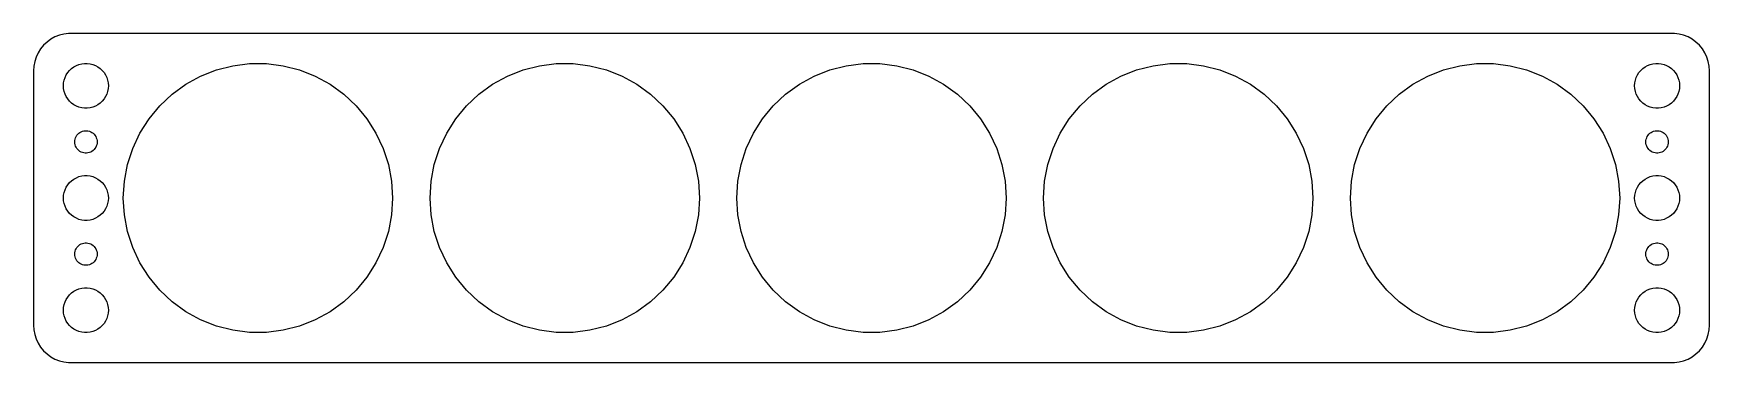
# Model space of a CAD drawing. Header units: metres. Extents: x -112 to 112, y -22 to 22.
import ezdxf

# ---------------------------------------------------------------- set-up
doc = ezdxf.new("R2010")
doc.units = ezdxf.units.M

msp = doc.modelspace()

# ---------------------------------------------------------------- linework, layer by layer
for p, q in [((-110.645, 20.4227), (-111.045, 19.9389)), ((-110.187, 20.8526), (-110.645, 20.4227)), ((-109.679, 21.2216), (-110.187, 20.8526)), ((-109.129, 21.5241), (-109.679, 21.2216)), ((-108.545, 21.7553), (-109.129, 21.5241)), ((-107.937, 21.9114), (-108.545, 21.7553)), ((-107.314, 21.9901), (-107.937, 21.9114)), ((107.314, 21.9901), (-107.314, 21.9901)), ((107.937, 21.9114), (107.314, 21.9901)), ((108.545, 21.7553), (107.937, 21.9114)), ((109.129, 21.5241), (108.545, 21.7553)), ((109.679, 21.2216), (109.129, 21.5241)), ((110.187, 20.8526), (109.679, 21.2216)), ((110.645, 20.4227), (110.187, 20.8526)), ((111.045, 19.9389), (110.645, 20.4227)), ((-111.843, 18.2434), (-111.961, 17.6267)), ((-111.649, 18.8406), (-111.843, 18.2434)), ((-111.382, 19.4088), (-111.649, 18.8406)), ((-111.045, 19.9389), (-111.382, 19.4088)), ((-105.927, 17.8532), (-105.562, 17.9469)), ((-105.562, 17.9469), (-105.188, 17.9941)), ((-105.188, 17.9941), (-104.812, 17.9941)), ((-104.812, 17.9941), (-104.438, 17.9469)), ((-104.438, 17.9469), (-104.073, 17.8532)), ((-85.3729, 17.6812), (-83.1302, 17.9645)), ((-83.1302, 17.9645), (-80.8698, 17.9645)), ((-80.8698, 17.9645), (-78.6271, 17.6812)), ((-44.3729, 17.6812), (-42.1302, 17.9645)), ((-42.1302, 17.9645), (-39.8698, 17.9645)), ((-39.8698, 17.9645), (-37.6271, 17.6812)), ((-3.37285, 17.6812), (-1.13022, 17.9645)), ((-1.13022, 17.9645), (1.13022, 17.9645)), ((1.13022, 17.9645), (3.37285, 17.6812)), ((37.6271, 17.6812), (39.8698, 17.9645)), ((39.8698, 17.9645), (42.1302, 17.9645)), ((42.1302, 17.9645), (44.3729, 17.6812)), ((78.6271, 17.6812), (80.8698, 17.9645)), ((80.8698, 17.9645), (83.1302, 17.9645)), ((83.1302, 17.9645), (85.3729, 17.6812)), ((104.073, 17.8532), (104.438, 17.9469)), ((104.438, 17.9469), (104.812, 17.9941)), ((104.812, 17.9941), (105.188, 17.9941)), ((105.188, 17.9941), (105.562, 17.9469)), ((105.562, 17.9469), (105.927, 17.8532)), ((111.382, 19.4088), (111.045, 19.9389)), ((111.649, 18.8406), (111.382, 19.4088)), ((111.843, 18.2434), (111.649, 18.8406)), ((111.961, 17.6267), (111.843, 18.2434)), ((-111.961, 17.6267), (-112, 17)), ((-112, 17), (-112, -17)), ((-107.976, 15.376), (-107.906, 15.7461)), ((-107.906, 15.7461), (-107.789, 16.1044)), ((-107.789, 16.1044), (-107.629, 16.4453)), ((-107.629, 16.4453), (-107.427, 16.7634)), ((-107.427, 16.7634), (-107.187, 17.0536)), ((-107.187, 17.0536), (-106.912, 17.3115)), ((-106.912, 17.3115), (-106.607, 17.533)), ((-106.607, 17.533), (-106.277, 17.7145)), ((-106.277, 17.7145), (-105.927, 17.8532)), ((-104.073, 17.8532), (-103.723, 17.7145)), ((-103.723, 17.7145), (-103.393, 17.533)), ((-103.393, 17.533), (-103.088, 17.3115)), ((-103.088, 17.3115), (-102.813, 17.0536)), ((-102.813, 17.0536), (-102.573, 16.7634)), ((-102.573, 16.7634), (-102.371, 16.4453)), ((-102.371, 16.4453), (-102.211, 16.1044)), ((-102.211, 16.1044), (-102.094, 15.7461)), ((-102.094, 15.7461), (-102.024, 15.376)), ((-91.6449, 15.1979), (-89.664, 16.2869)), ((-89.664, 16.2869), (-87.5623, 17.119)), ((-87.5623, 17.119), (-85.3729, 17.6812)), ((-78.6271, 17.6812), (-76.4377, 17.119)), ((-76.4377, 17.119), (-74.336, 16.2869)), ((-74.336, 16.2869), (-72.3551, 15.1979)), ((-50.6449, 15.1979), (-48.664, 16.2869)), ((-48.664, 16.2869), (-46.5623, 17.119)), ((-46.5623, 17.119), (-44.3729, 17.6812)), ((-37.6271, 17.6812), (-35.4377, 17.119)), ((-35.4377, 17.119), (-33.336, 16.2869)), ((-33.336, 16.2869), (-31.3551, 15.1979)), ((-9.64488, 15.1979), (-7.66402, 16.2869)), ((-7.66402, 16.2869), (-5.5623, 17.119)), ((-5.5623, 17.119), (-3.37285, 17.6812)), ((3.37285, 17.6812), (5.5623, 17.119)), ((5.5623, 17.119), (7.66402, 16.2869)), ((7.66402, 16.2869), (9.64488, 15.1979)), ((31.3551, 15.1979), (33.336, 16.2869)), ((33.336, 16.2869), (35.4377, 17.119)), ((35.4377, 17.119), (37.6271, 17.6812)), ((44.3729, 17.6812), (46.5623, 17.119)), ((46.5623, 17.119), (48.664, 16.2869)), ((48.664, 16.2869), (50.6449, 15.1979)), ((72.3551, 15.1979), (74.336, 16.2869)), ((74.336, 16.2869), (76.4377, 17.119)), ((76.4377, 17.119), (78.6271, 17.6812)), ((85.3729, 17.6812), (87.5623, 17.119)), ((87.5623, 17.119), (89.664, 16.2869)), ((89.664, 16.2869), (91.6449, 15.1979)), ((102.024, 15.376), (102.094, 15.7461)), ((102.094, 15.7461), (102.211, 16.1044)), ((102.211, 16.1044), (102.371, 16.4453)), ((102.371, 16.4453), (102.573, 16.7634)), ((102.573, 16.7634), (102.813, 17.0536)), ((102.813, 17.0536), (103.088, 17.3115)), ((103.088, 17.3115), (103.393, 17.533)), ((103.393, 17.533), (103.723, 17.7145)), ((103.723, 17.7145), (104.073, 17.8532)), ((105.927, 17.8532), (106.277, 17.7145)), ((106.277, 17.7145), (106.607, 17.533)), ((106.607, 17.533), (106.912, 17.3115)), ((106.912, 17.3115), (107.187, 17.0536)), ((107.187, 17.0536), (107.427, 16.7634)), ((107.427, 16.7634), (107.629, 16.4453)), ((107.629, 16.4453), (107.789, 16.1044)), ((107.789, 16.1044), (107.906, 15.7461)), ((107.906, 15.7461), (107.976, 15.376)), ((112, 17), (111.961, 17.6267)), ((112, -17), (112, 17)), ((-108, 15), (-107.976, 15.376)), ((-107.976, 14.624), (-108, 15)), ((-107.906, 14.2539), (-107.976, 14.624)), ((-107.789, 13.8956), (-107.906, 14.2539)), ((-107.629, 13.5547), (-107.789, 13.8956)), ((-107.427, 13.2366), (-107.629, 13.5547)), ((-102.371, 13.5547), (-102.573, 13.2366)), ((-102.211, 13.8956), (-102.371, 13.5547)), ((-102.094, 14.2539), (-102.211, 13.8956)), ((-102.024, 14.624), (-102.094, 14.2539)), ((-102.024, 15.376), (-102, 15)), ((-102, 15), (-102.024, 14.624)), ((-95.1214, 12.3218), (-93.4736, 13.8692)), ((-93.4736, 13.8692), (-91.6449, 15.1979)), ((-72.3551, 15.1979), (-70.5264, 13.8692)), ((-70.5264, 13.8692), (-68.8786, 12.3218)), ((-54.1214, 12.3218), (-52.4736, 13.8692)), ((-52.4736, 13.8692), (-50.6449, 15.1979)), ((-31.3551, 15.1979), (-29.5264, 13.8692)), ((-29.5264, 13.8692), (-27.8786, 12.3218)), ((-13.1214, 12.3218), (-11.4736, 13.8692)), ((-11.4736, 13.8692), (-9.64488, 15.1979)), ((9.64488, 15.1979), (11.4736, 13.8692)), ((11.4736, 13.8692), (13.1214, 12.3218)), ((27.8786, 12.3218), (29.5264, 13.8692)), ((29.5264, 13.8692), (31.3551, 15.1979)), ((50.6449, 15.1979), (52.4736, 13.8692)), ((52.4736, 13.8692), (54.1214, 12.3218)), ((68.8786, 12.3218), (70.5264, 13.8692)), ((70.5264, 13.8692), (72.3551, 15.1979)), ((91.6449, 15.1979), (93.4736, 13.8692)), ((93.4736, 13.8692), (95.1214, 12.3218)), ((102, 15), (102.024, 15.376)), ((102.024, 14.624), (102, 15)), ((102.094, 14.2539), (102.024, 14.624)), ((102.211, 13.8956), (102.094, 14.2539)), ((102.371, 13.5547), (102.211, 13.8956)), ((102.573, 13.2366), (102.371, 13.5547)), ((107.629, 13.5547), (107.427, 13.2366)), ((107.789, 13.8956), (107.629, 13.5547)), ((107.906, 14.2539), (107.789, 13.8956)), ((107.976, 14.624), (107.906, 14.2539)), ((107.976, 15.376), (108, 15)), ((108, 15), (107.976, 14.624)), ((-107.187, 12.9464), (-107.427, 13.2366)), ((-106.912, 12.6884), (-107.187, 12.9464)), ((-106.607, 12.467), (-106.912, 12.6884)), ((-106.277, 12.2855), (-106.607, 12.467)), ((-105.927, 12.1468), (-106.277, 12.2855)), ((-105.562, 12.0531), (-105.927, 12.1468)), ((-105.188, 12.0059), (-105.562, 12.0531)), ((-104.812, 12.0059), (-105.188, 12.0059)), ((-104.438, 12.0531), (-104.812, 12.0059)), ((-104.073, 12.1468), (-104.438, 12.0531)), ((-103.723, 12.2855), (-104.073, 12.1468)), ((-103.393, 12.467), (-103.723, 12.2855)), ((-103.088, 12.6884), (-103.393, 12.467)), ((-102.813, 12.9464), (-103.088, 12.6884)), ((-102.573, 13.2366), (-102.813, 12.9464)), ((-96.5623, 10.5801), (-95.1214, 12.3218)), ((-68.8786, 12.3218), (-67.4377, 10.5801)), ((-55.5623, 10.5801), (-54.1214, 12.3218)), ((-27.8786, 12.3218), (-26.4377, 10.5801)), ((-14.5623, 10.5801), (-13.1214, 12.3218)), ((13.1214, 12.3218), (14.5623, 10.5801)), ((26.4377, 10.5801), (27.8786, 12.3218)), ((54.1214, 12.3218), (55.5623, 10.5801)), ((67.4377, 10.5801), (68.8786, 12.3218)), ((95.1214, 12.3218), (96.5623, 10.5801)), ((102.813, 12.9464), (102.573, 13.2366)), ((103.088, 12.6884), (102.813, 12.9464)), ((103.393, 12.467), (103.088, 12.6884)), ((103.723, 12.2855), (103.393, 12.467)), ((104.073, 12.1468), (103.723, 12.2855)), ((104.438, 12.0531), (104.073, 12.1468)), ((104.812, 12.0059), (104.438, 12.0531)), ((105.188, 12.0059), (104.812, 12.0059)), ((105.562, 12.0531), (105.188, 12.0059)), ((105.927, 12.1468), (105.562, 12.0531)), ((106.277, 12.2855), (105.927, 12.1468)), ((106.607, 12.467), (106.277, 12.2855)), ((106.912, 12.6884), (106.607, 12.467)), ((107.187, 12.9464), (106.912, 12.6884)), ((107.427, 13.2366), (107.187, 12.9464)), ((-105.464, 8.92657), (-105.281, 8.97342)), ((-105.281, 8.97342), (-105.094, 8.99704)), ((-105.094, 8.99704), (-104.906, 8.99704)), ((-104.906, 8.99704), (-104.719, 8.97342)), ((-104.719, 8.97342), (-104.536, 8.92657)), ((-97.7735, 8.67155), (-96.5623, 10.5801)), ((-67.4377, 10.5801), (-66.2265, 8.67155)), ((-56.7735, 8.67155), (-55.5623, 10.5801)), ((-26.4377, 10.5801), (-25.2265, 8.67155)), ((-15.7735, 8.67155), (-14.5623, 10.5801)), ((14.5623, 10.5801), (15.7735, 8.67155)), ((25.2265, 8.67155), (26.4377, 10.5801)), ((55.5623, 10.5801), (56.7735, 8.67155)), ((66.2265, 8.67155), (67.4377, 10.5801)), ((96.5623, 10.5801), (97.7735, 8.67155)), ((104.536, 8.92657), (104.719, 8.97342)), ((104.719, 8.97342), (104.906, 8.99704)), ((104.906, 8.99704), (105.094, 8.99704)), ((105.094, 8.99704), (105.281, 8.97342)), ((105.281, 8.97342), (105.464, 8.92657)), ((-106.5, 7.5), (-106.488, 7.68799)), ((-106.488, 7.312), (-106.5, 7.5)), ((-106.488, 7.68799), (-106.453, 7.87303)), ((-106.453, 7.12695), (-106.488, 7.312)), ((-106.453, 7.87303), (-106.395, 8.05219)), ((-106.395, 6.9478), (-106.453, 7.12695)), ((-106.395, 8.05219), (-106.314, 8.22263)), ((-106.314, 6.77736), (-106.395, 6.9478)), ((-106.314, 8.22263), (-106.214, 8.38167)), ((-106.214, 6.61832), (-106.314, 6.77736)), ((-106.214, 8.38167), (-106.093, 8.52681)), ((-106.093, 8.52681), (-105.956, 8.65576)), ((-105.956, 8.65576), (-105.804, 8.76648)), ((-105.804, 8.76648), (-105.639, 8.85724)), ((-105.639, 8.85724), (-105.464, 8.92657)), ((-104.536, 8.92657), (-104.361, 8.85724)), ((-104.361, 8.85724), (-104.196, 8.76648)), ((-104.196, 8.76648), (-104.044, 8.65576)), ((-104.044, 8.65576), (-103.907, 8.52681)), ((-103.907, 8.52681), (-103.786, 8.38167)), ((-103.786, 8.38167), (-103.686, 8.22263)), ((-103.686, 6.77736), (-103.786, 6.61832)), ((-103.686, 8.22263), (-103.605, 8.05219)), ((-103.605, 6.9478), (-103.686, 6.77736)), ((-103.605, 8.05219), (-103.547, 7.87303)), ((-103.547, 7.12695), (-103.605, 6.9478)), ((-103.547, 7.87303), (-103.512, 7.68799)), ((-103.512, 7.312), (-103.547, 7.12695)), ((-103.512, 7.68799), (-103.5, 7.5)), ((-103.5, 7.5), (-103.512, 7.312)), ((-98.736, 6.62624), (-97.7735, 8.67155)), ((-66.2265, 8.67155), (-65.264, 6.62624)), ((-57.736, 6.62624), (-56.7735, 8.67155)), ((-25.2265, 8.67155), (-24.264, 6.62624)), ((-16.736, 6.62624), (-15.7735, 8.67155)), ((15.7735, 8.67155), (16.736, 6.62624)), ((24.264, 6.62624), (25.2265, 8.67155)), ((56.7735, 8.67155), (57.736, 6.62624)), ((65.264, 6.62624), (66.2265, 8.67155)), ((97.7735, 8.67155), (98.736, 6.62624)), ((103.5, 7.5), (103.512, 7.68799)), ((103.512, 7.312), (103.5, 7.5)), ((103.512, 7.68799), (103.547, 7.87303)), ((103.547, 7.12695), (103.512, 7.312)), ((103.547, 7.87303), (103.605, 8.05219)), ((103.605, 6.9478), (103.547, 7.12695)), ((103.605, 8.05219), (103.686, 8.22263)), ((103.686, 6.77736), (103.605, 6.9478)), ((103.686, 8.22263), (103.786, 8.38167)), ((103.786, 6.61832), (103.686, 6.77736)), ((103.786, 8.38167), (103.907, 8.52681)), ((103.907, 8.52681), (104.044, 8.65576)), ((104.044, 8.65576), (104.196, 8.76648)), ((104.196, 8.76648), (104.361, 8.85724)), ((104.361, 8.85724), (104.536, 8.92657)), ((105.464, 8.92657), (105.639, 8.85724)), ((105.639, 8.85724), (105.804, 8.76648)), ((105.804, 8.76648), (105.956, 8.65576)), ((105.956, 8.65576), (106.093, 8.52681)), ((106.093, 8.52681), (106.214, 8.38167)), ((106.214, 8.38167), (106.314, 8.22263)), ((106.314, 6.77736), (106.214, 6.61832)), ((106.314, 8.22263), (106.395, 8.05219)), ((106.395, 6.9478), (106.314, 6.77736)), ((106.395, 8.05219), (106.453, 7.87303)), ((106.453, 7.12695), (106.395, 6.9478)), ((106.453, 7.87303), (106.488, 7.68799)), ((106.488, 7.312), (106.453, 7.12695)), ((106.488, 7.68799), (106.5, 7.5)), ((106.5, 7.5), (106.488, 7.312)), ((-106.093, 6.47318), (-106.214, 6.61832)), ((-105.956, 6.34422), (-106.093, 6.47318)), ((-105.804, 6.23351), (-105.956, 6.34422)), ((-105.639, 6.14275), (-105.804, 6.23351)), ((-105.464, 6.07341), (-105.639, 6.14275)), ((-105.281, 6.02657), (-105.464, 6.07341)), ((-105.094, 6.00294), (-105.281, 6.02657)), ((-104.906, 6.00294), (-105.094, 6.00294)), ((-104.719, 6.02657), (-104.906, 6.00294)), ((-104.536, 6.07341), (-104.719, 6.02657)), ((-104.361, 6.14275), (-104.536, 6.07341)), ((-104.196, 6.23351), (-104.361, 6.14275)), ((-104.044, 6.34422), (-104.196, 6.23351)), ((-103.907, 6.47318), (-104.044, 6.34422)), ((-103.786, 6.61832), (-103.907, 6.47318)), ((-99.4345, 4.47641), (-98.736, 6.62624)), ((-65.264, 6.62624), (-64.5655, 4.47641)), ((-58.4345, 4.47641), (-57.736, 6.62624)), ((-24.264, 6.62624), (-23.5655, 4.47641)), ((-17.4345, 4.47641), (-16.736, 6.62624)), ((16.736, 6.62624), (17.4345, 4.47641)), ((23.5655, 4.47641), (24.264, 6.62624)), ((57.736, 6.62624), (58.4345, 4.47641)), ((64.5655, 4.47641), (65.264, 6.62624)), ((98.736, 6.62624), (99.4345, 4.47641)), ((103.907, 6.47318), (103.786, 6.61832)), ((104.044, 6.34422), (103.907, 6.47318)), ((104.196, 6.23351), (104.044, 6.34422)), ((104.361, 6.14275), (104.196, 6.23351)), ((104.536, 6.07341), (104.361, 6.14275)), ((104.719, 6.02657), (104.536, 6.07341)), ((104.906, 6.00294), (104.719, 6.02657)), ((105.094, 6.00294), (104.906, 6.00294)), ((105.281, 6.02657), (105.094, 6.00294)), ((105.464, 6.07341), (105.281, 6.02657)), ((105.639, 6.14275), (105.464, 6.07341)), ((105.804, 6.23351), (105.639, 6.14275)), ((105.956, 6.34422), (105.804, 6.23351)), ((106.093, 6.47318), (105.956, 6.34422)), ((106.214, 6.61832), (106.093, 6.47318)), ((-107.187, 2.05363), (-106.912, 2.31154)), ((-106.912, 2.31154), (-106.607, 2.53297)), ((-106.607, 2.53297), (-106.277, 2.71448)), ((-106.277, 2.71448), (-105.927, 2.85316)), ((-105.927, 2.85316), (-105.562, 2.94685)), ((-105.562, 2.94685), (-105.188, 2.99408)), ((-105.188, 2.99408), (-104.812, 2.99408)), ((-104.812, 2.99408), (-104.438, 2.94685)), ((-104.438, 2.94685), (-104.073, 2.85316)), ((-104.073, 2.85316), (-103.723, 2.71448)), ((-103.723, 2.71448), (-103.393, 2.53297)), ((-103.393, 2.53297), (-103.088, 2.31154)), ((-103.088, 2.31154), (-102.813, 2.05363)), ((-100, 0), (-99.8581, 2.256)), ((-99.8581, 2.256), (-99.4345, 4.47641)), ((-64.5655, 4.47641), (-64.1419, 2.256)), ((-64.1419, 2.256), (-64, 0)), ((-59, 0), (-58.8581, 2.256)), ((-58.8581, 2.256), (-58.4345, 4.47641)), ((-23.5655, 4.47641), (-23.1419, 2.256)), ((-23.1419, 2.256), (-23, 0)), ((-18, 0), (-17.8581, 2.256)), ((-17.8581, 2.256), (-17.4345, 4.47641)), ((17.4345, 4.47641), (17.8581, 2.256)), ((17.8581, 2.256), (18, 0)), ((23, 0), (23.1419, 2.256)), ((23.1419, 2.256), (23.5655, 4.47641)), ((58.4345, 4.47641), (58.8581, 2.256)), ((58.8581, 2.256), (59, 0)), ((64, 0), (64.1419, 2.256)), ((64.1419, 2.256), (64.5655, 4.47641)), ((99.4345, 4.47641), (99.8581, 2.256)), ((99.8581, 2.256), (100, 0)), ((102.813, 2.05363), (103.088, 2.31154)), ((103.088, 2.31154), (103.393, 2.53297)), ((103.393, 2.53297), (103.723, 2.71448)), ((103.723, 2.71448), (104.073, 2.85316)), ((104.073, 2.85316), (104.438, 2.94685)), ((104.438, 2.94685), (104.812, 2.99408)), ((104.812, 2.99408), (105.188, 2.99408)), ((105.188, 2.99408), (105.562, 2.94685)), ((105.562, 2.94685), (105.927, 2.85316)), ((105.927, 2.85316), (106.277, 2.71448)), ((106.277, 2.71448), (106.607, 2.53297)), ((106.607, 2.53297), (106.912, 2.31154)), ((106.912, 2.31154), (107.187, 2.05363)), ((-108, 0), (-107.976, 0.37599)), ((-107.976, -0.37599), (-108, 0)), ((-107.976, 0.37599), (-107.906, 0.74606)), ((-107.906, 0.74606), (-107.789, 1.10437)), ((-107.789, 1.10437), (-107.629, 1.44525)), ((-107.629, 1.44525), (-107.427, 1.76335)), ((-107.427, 1.76335), (-107.187, 2.05363)), ((-102.813, 2.05363), (-102.573, 1.76335)), ((-102.573, 1.76335), (-102.371, 1.44525)), ((-102.371, 1.44525), (-102.211, 1.10437)), ((-102.211, 1.10437), (-102.094, 0.74606)), ((-102.094, 0.74606), (-102.024, 0.37599)), ((-102.024, 0.37599), (-102, 0)), ((-102, 0), (-102.024, -0.37599)), ((-99.8581, -2.256), (-100, 0)), ((-64, 0), (-64.1419, -2.256)), ((-58.8581, -2.256), (-59, 0)), ((-23, 0), (-23.1419, -2.256)), ((-17.8581, -2.256), (-18, 0)), ((18, 0), (17.8581, -2.256)), ((23.1419, -2.256), (23, 0)), ((59, 0), (58.8581, -2.256)), ((64.1419, -2.256), (64, 0)), ((100, 0), (99.8581, -2.256)), ((102, 0), (102.024, 0.37599)), ((102.024, -0.37599), (102, 0)), ((102.024, 0.37599), (102.094, 0.74606)), ((102.094, 0.74606), (102.211, 1.10437)), ((102.211, 1.10437), (102.371, 1.44525)), ((102.371, 1.44525), (102.573, 1.76335)), ((102.573, 1.76335), (102.813, 2.05363)), ((107.187, 2.05363), (107.427, 1.76335)), ((107.427, 1.76335), (107.629, 1.44525)), ((107.629, 1.44525), (107.789, 1.10437)), ((107.789, 1.10437), (107.906, 0.74606)), ((107.906, 0.74606), (107.976, 0.37599)), ((107.976, 0.37599), (108, 0)), ((108, 0), (107.976, -0.37599)), ((-107.906, -0.74606), (-107.976, -0.37599)), ((-107.789, -1.10437), (-107.906, -0.74606)), ((-107.629, -1.44525), (-107.789, -1.10437)), ((-107.427, -1.76335), (-107.629, -1.44525)), ((-107.187, -2.05363), (-107.427, -1.76335)), ((-106.912, -2.31154), (-107.187, -2.05363)), ((-102.813, -2.05363), (-103.088, -2.31154)), ((-102.573, -1.76335), (-102.813, -2.05363)), ((-102.371, -1.44525), (-102.573, -1.76335)), ((-102.211, -1.10437), (-102.371, -1.44525)), ((-102.094, -0.74606), (-102.211, -1.10437)), ((-102.024, -0.37599), (-102.094, -0.74606)), ((102.094, -0.74606), (102.024, -0.37599)), ((102.211, -1.10437), (102.094, -0.74606)), ((102.371, -1.44525), (102.211, -1.10437)), ((102.573, -1.76335), (102.371, -1.44525)), ((102.813, -2.05363), (102.573, -1.76335)), ((103.088, -2.31154), (102.813, -2.05363)), ((107.187, -2.05363), (106.912, -2.31154)), ((107.427, -1.76335), (107.187, -2.05363)), ((107.629, -1.44525), (107.427, -1.76335)), ((107.789, -1.10437), (107.629, -1.44525)), ((107.906, -0.74606), (107.789, -1.10437)), ((107.976, -0.37599), (107.906, -0.74606)), ((-106.607, -2.53297), (-106.912, -2.31154)), ((-106.277, -2.71448), (-106.607, -2.53297)), ((-105.927, -2.85316), (-106.277, -2.71448)), ((-105.562, -2.94685), (-105.927, -2.85316)), ((-105.188, -2.99408), (-105.562, -2.94685)), ((-104.812, -2.99408), (-105.188, -2.99408)), ((-104.438, -2.94685), (-104.812, -2.99408)), ((-104.073, -2.85316), (-104.438, -2.94685)), ((-103.723, -2.71448), (-104.073, -2.85316)), ((-103.393, -2.53297), (-103.723, -2.71448)), ((-103.088, -2.31154), (-103.393, -2.53297)), ((-99.4345, -4.47641), (-99.8581, -2.256)), ((-98.736, -6.62624), (-99.4345, -4.47641)), ((-64.5655, -4.47641), (-65.264, -6.62624)), ((-64.1419, -2.256), (-64.5655, -4.47641)), ((-58.4345, -4.47641), (-58.8581, -2.256)), ((-57.736, -6.62624), (-58.4345, -4.47641)), ((-23.5655, -4.47641), (-24.264, -6.62624)), ((-23.1419, -2.256), (-23.5655, -4.47641)), ((-17.4345, -4.47641), (-17.8581, -2.256)), ((-16.736, -6.62624), (-17.4345, -4.47641)), ((17.4345, -4.47641), (16.736, -6.62624)), ((17.8581, -2.256), (17.4345, -4.47641)), ((23.5655, -4.47641), (23.1419, -2.256)), ((24.264, -6.62624), (23.5655, -4.47641)), ((58.4345, -4.47641), (57.736, -6.62624)), ((58.8581, -2.256), (58.4345, -4.47641)), ((64.5655, -4.47641), (64.1419, -2.256)), ((65.264, -6.62624), (64.5655, -4.47641)), ((99.4345, -4.47641), (98.736, -6.62624)), ((99.8581, -2.256), (99.4345, -4.47641)), ((103.393, -2.53297), (103.088, -2.31154)), ((103.723, -2.71448), (103.393, -2.53297)), ((104.073, -2.85316), (103.723, -2.71448)), ((104.438, -2.94685), (104.073, -2.85316)), ((104.812, -2.99408), (104.438, -2.94685)), ((105.188, -2.99408), (104.812, -2.99408)), ((105.562, -2.94685), (105.188, -2.99408)), ((105.927, -2.85316), (105.562, -2.94685)), ((106.277, -2.71448), (105.927, -2.85316)), ((106.607, -2.53297), (106.277, -2.71448)), ((106.912, -2.31154), (106.607, -2.53297)), ((-106.314, -6.77736), (-106.214, -6.61832)), ((-106.214, -6.61832), (-106.093, -6.47318)), ((-106.093, -6.47318), (-105.956, -6.34422)), ((-105.956, -6.34422), (-105.804, -6.23351)), ((-105.804, -6.23351), (-105.639, -6.14275)), ((-105.639, -6.14275), (-105.464, -6.07341)), ((-105.464, -6.07341), (-105.281, -6.02657)), ((-105.281, -6.02657), (-105.094, -6.00294)), ((-105.094, -6.00294), (-104.906, -6.00294)), ((-104.906, -6.00294), (-104.719, -6.02657)), ((-104.719, -6.02657), (-104.536, -6.07341)), ((-104.536, -6.07341), (-104.361, -6.14275)), ((-104.361, -6.14275), (-104.196, -6.23351)), ((-104.196, -6.23351), (-104.044, -6.34422)), ((-104.044, -6.34422), (-103.907, -6.47318)), ((-103.907, -6.47318), (-103.786, -6.61832)), ((-103.786, -6.61832), (-103.686, -6.77736)), ((-97.7735, -8.67155), (-98.736, -6.62624)), ((-65.264, -6.62624), (-66.2265, -8.67155)), ((-56.7735, -8.67155), (-57.736, -6.62624)), ((-24.264, -6.62624), (-25.2265, -8.67155)), ((-15.7735, -8.67155), (-16.736, -6.62624)), ((16.736, -6.62624), (15.7735, -8.67155)), ((25.2265, -8.67155), (24.264, -6.62624)), ((57.736, -6.62624), (56.7735, -8.67155)), ((66.2265, -8.67155), (65.264, -6.62624)), ((98.736, -6.62624), (97.7735, -8.67155)), ((103.686, -6.77736), (103.786, -6.61832)), ((103.786, -6.61832), (103.907, -6.47318)), ((103.907, -6.47318), (104.044, -6.34422)), ((104.044, -6.34422), (104.196, -6.23351)), ((104.196, -6.23351), (104.361, -6.14275)), ((104.361, -6.14275), (104.536, -6.07341)), ((104.536, -6.07341), (104.719, -6.02657)), ((104.719, -6.02657), (104.906, -6.00294)), ((104.906, -6.00294), (105.094, -6.00294)), ((105.094, -6.00294), (105.281, -6.02657)), ((105.281, -6.02657), (105.464, -6.07341)), ((105.464, -6.07341), (105.639, -6.14275)), ((105.639, -6.14275), (105.804, -6.23351)), ((105.804, -6.23351), (105.956, -6.34422)), ((105.956, -6.34422), (106.093, -6.47318)), ((106.093, -6.47318), (106.214, -6.61832)), ((106.214, -6.61832), (106.314, -6.77736)), ((-106.5, -7.5), (-106.488, -7.312)), ((-106.488, -7.68799), (-106.5, -7.5)), ((-106.488, -7.312), (-106.453, -7.12695)), ((-106.453, -7.87303), (-106.488, -7.68799)), ((-106.453, -7.12695), (-106.395, -6.9478)), ((-106.395, -8.05219), (-106.453, -7.87303)), ((-106.395, -6.9478), (-106.314, -6.77736)), ((-106.314, -8.22263), (-106.395, -8.05219)), ((-106.214, -8.38167), (-106.314, -8.22263)), ((-106.093, -8.52681), (-106.214, -8.38167)), ((-105.956, -8.65576), (-106.093, -8.52681)), ((-105.804, -8.76648), (-105.956, -8.65576)), ((-105.639, -8.85724), (-105.804, -8.76648)), ((-105.464, -8.92657), (-105.639, -8.85724)), ((-105.281, -8.97342), (-105.464, -8.92657)), ((-104.536, -8.92657), (-104.719, -8.97342)), ((-104.361, -8.85724), (-104.536, -8.92657)), ((-104.196, -8.76648), (-104.361, -8.85724)), ((-104.044, -8.65576), (-104.196, -8.76648)), ((-103.907, -8.52681), (-104.044, -8.65576)), ((-103.786, -8.38167), (-103.907, -8.52681)), ((-103.686, -8.22263), (-103.786, -8.38167)), ((-103.686, -6.77736), (-103.605, -6.9478)), ((-103.605, -8.05219), (-103.686, -8.22263)), ((-103.605, -6.9478), (-103.547, -7.12695)), ((-103.547, -7.87303), (-103.605, -8.05219)), ((-103.547, -7.12695), (-103.512, -7.312)), ((-103.512, -7.68799), (-103.547, -7.87303)), ((-103.512, -7.312), (-103.5, -7.5)), ((-103.5, -7.5), (-103.512, -7.68799)), ((-96.5623, -10.5801), (-97.7735, -8.67155)), ((-66.2265, -8.67155), (-67.4377, -10.5801)), ((-55.5623, -10.5801), (-56.7735, -8.67155)), ((-25.2265, -8.67155), (-26.4377, -10.5801)), ((-14.5623, -10.5801), (-15.7735, -8.67155)), ((15.7735, -8.67155), (14.5623, -10.5801)), ((26.4377, -10.5801), (25.2265, -8.67155)), ((56.7735, -8.67155), (55.5623, -10.5801)), ((67.4377, -10.5801), (66.2265, -8.67155)), ((97.7735, -8.67155), (96.5623, -10.5801)), ((103.5, -7.5), (103.512, -7.312)), ((103.512, -7.68799), (103.5, -7.5)), ((103.512, -7.312), (103.547, -7.12695)), ((103.547, -7.87303), (103.512, -7.68799)), ((103.547, -7.12695), (103.605, -6.9478)), ((103.605, -8.05219), (103.547, -7.87303)), ((103.605, -6.9478), (103.686, -6.77736)), ((103.686, -8.22263), (103.605, -8.05219)), ((103.786, -8.38167), (103.686, -8.22263)), ((103.907, -8.52681), (103.786, -8.38167)), ((104.044, -8.65576), (103.907, -8.52681)), ((104.196, -8.76648), (104.044, -8.65576)), ((104.361, -8.85724), (104.196, -8.76648)), ((104.536, -8.92657), (104.361, -8.85724)), ((104.719, -8.97342), (104.536, -8.92657)), ((105.464, -8.92657), (105.281, -8.97342)), ((105.639, -8.85724), (105.464, -8.92657)), ((105.804, -8.76648), (105.639, -8.85724)), ((105.956, -8.65576), (105.804, -8.76648)), ((106.093, -8.52681), (105.956, -8.65576)), ((106.214, -8.38167), (106.093, -8.52681)), ((106.314, -8.22263), (106.214, -8.38167)), ((106.314, -6.77736), (106.395, -6.9478)), ((106.395, -8.05219), (106.314, -8.22263)), ((106.395, -6.9478), (106.453, -7.12695)), ((106.453, -7.87303), (106.395, -8.05219)), ((106.453, -7.12695), (106.488, -7.312)), ((106.488, -7.68799), (106.453, -7.87303)), ((106.488, -7.312), (106.5, -7.5)), ((106.5, -7.5), (106.488, -7.68799)), ((-105.094, -8.99704), (-105.281, -8.97342)), ((-104.906, -8.99704), (-105.094, -8.99704)), ((-104.719, -8.97342), (-104.906, -8.99704)), ((-95.1214, -12.3218), (-96.5623, -10.5801)), ((-67.4377, -10.5801), (-68.8786, -12.3218)), ((-54.1214, -12.3218), (-55.5623, -10.5801)), ((-26.4377, -10.5801), (-27.8786, -12.3218)), ((-13.1214, -12.3218), (-14.5623, -10.5801)), ((14.5623, -10.5801), (13.1214, -12.3218)), ((27.8786, -12.3218), (26.4377, -10.5801)), ((55.5623, -10.5801), (54.1214, -12.3218)), ((68.8786, -12.3218), (67.4377, -10.5801)), ((96.5623, -10.5801), (95.1214, -12.3218)), ((104.906, -8.99704), (104.719, -8.97342)), ((105.094, -8.99704), (104.906, -8.99704)), ((105.281, -8.97342), (105.094, -8.99704)), ((-107.629, -13.5547), (-107.427, -13.2366)), ((-107.427, -13.2366), (-107.187, -12.9464)), ((-107.187, -12.9464), (-106.912, -12.6884)), ((-106.912, -12.6884), (-106.607, -12.467)), ((-106.607, -12.467), (-106.277, -12.2855)), ((-106.277, -12.2855), (-105.927, -12.1468)), ((-105.927, -12.1468), (-105.562, -12.0531)), ((-105.562, -12.0531), (-105.188, -12.0059)), ((-105.188, -12.0059), (-104.812, -12.0059)), ((-104.812, -12.0059), (-104.438, -12.0531)), ((-104.438, -12.0531), (-104.073, -12.1468)), ((-104.073, -12.1468), (-103.723, -12.2855)), ((-103.723, -12.2855), (-103.393, -12.467)), ((-103.393, -12.467), (-103.088, -12.6884)), ((-103.088, -12.6884), (-102.813, -12.9464)), ((-102.813, -12.9464), (-102.573, -13.2366)), ((-102.573, -13.2366), (-102.371, -13.5547)), ((-93.4736, -13.8692), (-95.1214, -12.3218)), ((-68.8786, -12.3218), (-70.5264, -13.8692)), ((-52.4736, -13.8692), (-54.1214, -12.3218)), ((-27.8786, -12.3218), (-29.5264, -13.8692)), ((-11.4736, -13.8692), (-13.1214, -12.3218)), ((13.1214, -12.3218), (11.4736, -13.8692)), ((29.5264, -13.8692), (27.8786, -12.3218)), ((54.1214, -12.3218), (52.4736, -13.8692)), ((70.5264, -13.8692), (68.8786, -12.3218)), ((95.1214, -12.3218), (93.4736, -13.8692)), ((102.371, -13.5547), (102.573, -13.2366)), ((102.573, -13.2366), (102.813, -12.9464)), ((102.813, -12.9464), (103.088, -12.6884)), ((103.088, -12.6884), (103.393, -12.467)), ((103.393, -12.467), (103.723, -12.2855)), ((103.723, -12.2855), (104.073, -12.1468)), ((104.073, -12.1468), (104.438, -12.0531)), ((104.438, -12.0531), (104.812, -12.0059)), ((104.812, -12.0059), (105.188, -12.0059)), ((105.188, -12.0059), (105.562, -12.0531)), ((105.562, -12.0531), (105.927, -12.1468)), ((105.927, -12.1468), (106.277, -12.2855)), ((106.277, -12.2855), (106.607, -12.467)), ((106.607, -12.467), (106.912, -12.6884)), ((106.912, -12.6884), (107.187, -12.9464)), ((107.187, -12.9464), (107.427, -13.2366)), ((107.427, -13.2366), (107.629, -13.5547)), ((-108, -15), (-107.976, -14.624)), ((-107.976, -15.376), (-108, -15)), ((-107.976, -14.624), (-107.906, -14.2539)), ((-107.906, -15.7461), (-107.976, -15.376)), ((-107.906, -14.2539), (-107.789, -13.8956)), ((-107.789, -13.8956), (-107.629, -13.5547)), ((-102.371, -13.5547), (-102.211, -13.8956)), ((-102.211, -13.8956), (-102.094, -14.2539)), ((-102.094, -14.2539), (-102.024, -14.624)), ((-102.024, -15.376), (-102.094, -15.7461)), ((-102.024, -14.624), (-102, -15)), ((-102, -15), (-102.024, -15.376)), ((-91.6449, -15.1979), (-93.4736, -13.8692)), ((-89.664, -16.2869), (-91.6449, -15.1979)), ((-72.3551, -15.1979), (-74.336, -16.2869)), ((-70.5264, -13.8692), (-72.3551, -15.1979)), ((-50.6449, -15.1979), (-52.4736, -13.8692)), ((-48.664, -16.2869), (-50.6449, -15.1979)), ((-31.3551, -15.1979), (-33.336, -16.2869)), ((-29.5264, -13.8692), (-31.3551, -15.1979)), ((-9.64488, -15.1979), (-11.4736, -13.8692)), ((-7.66402, -16.2869), (-9.64488, -15.1979)), ((9.64488, -15.1979), (7.66402, -16.2869)), ((11.4736, -13.8692), (9.64488, -15.1979)), ((31.3551, -15.1979), (29.5264, -13.8692)), ((33.336, -16.2869), (31.3551, -15.1979)), ((50.6449, -15.1979), (48.664, -16.2869)), ((52.4736, -13.8692), (50.6449, -15.1979)), ((72.3551, -15.1979), (70.5264, -13.8692)), ((74.336, -16.2869), (72.3551, -15.1979)), ((91.6449, -15.1979), (89.664, -16.2869)), ((93.4736, -13.8692), (91.6449, -15.1979)), ((102, -15), (102.024, -14.624)), ((102.024, -15.376), (102, -15)), ((102.024, -14.624), (102.094, -14.2539)), ((102.094, -15.7461), (102.024, -15.376)), ((102.094, -14.2539), (102.211, -13.8956)), ((102.211, -13.8956), (102.371, -13.5547)), ((107.629, -13.5547), (107.789, -13.8956)), ((107.789, -13.8956), (107.906, -14.2539)), ((107.906, -14.2539), (107.976, -14.624)), ((107.976, -15.376), (107.906, -15.7461)), ((107.976, -14.624), (108, -15)), ((108, -15), (107.976, -15.376)), ((-112, -17), (-111.961, -17.6267)), ((-111.961, -17.6267), (-111.843, -18.2434)), ((-107.789, -16.1044), (-107.906, -15.7461)), ((-107.629, -16.4453), (-107.789, -16.1044)), ((-107.427, -16.7634), (-107.629, -16.4453)), ((-107.187, -17.0536), (-107.427, -16.7634)), ((-106.912, -17.3115), (-107.187, -17.0536)), ((-106.607, -17.533), (-106.912, -17.3115)), ((-106.277, -17.7145), (-106.607, -17.533)), ((-105.927, -17.8532), (-106.277, -17.7145)), ((-105.562, -17.9469), (-105.927, -17.8532)), ((-104.073, -17.8532), (-104.438, -17.9469)), ((-103.723, -17.7145), (-104.073, -17.8532)), ((-103.393, -17.533), (-103.723, -17.7145)), ((-103.088, -17.3115), (-103.393, -17.533)), ((-102.813, -17.0536), (-103.088, -17.3115)), ((-102.573, -16.7634), (-102.813, -17.0536)), ((-102.371, -16.4453), (-102.573, -16.7634)), ((-102.211, -16.1044), (-102.371, -16.4453)), ((-102.094, -15.7461), (-102.211, -16.1044)), ((-87.5623, -17.119), (-89.664, -16.2869)), ((-85.3729, -17.6812), (-87.5623, -17.119)), ((-83.1302, -17.9645), (-85.3729, -17.6812)), ((-78.6271, -17.6812), (-80.8698, -17.9645)), ((-76.4377, -17.119), (-78.6271, -17.6812)), ((-74.336, -16.2869), (-76.4377, -17.119)), ((-46.5623, -17.119), (-48.664, -16.2869)), ((-44.3729, -17.6812), (-46.5623, -17.119)), ((-42.1302, -17.9645), (-44.3729, -17.6812)), ((-37.6271, -17.6812), (-39.8698, -17.9645)), ((-35.4377, -17.119), (-37.6271, -17.6812)), ((-33.336, -16.2869), (-35.4377, -17.119)), ((-5.5623, -17.119), (-7.66402, -16.2869)), ((-3.37285, -17.6812), (-5.5623, -17.119)), ((-1.13022, -17.9645), (-3.37285, -17.6812)), ((3.37285, -17.6812), (1.13022, -17.9645)), ((5.5623, -17.119), (3.37285, -17.6812)), ((7.66402, -16.2869), (5.5623, -17.119)), ((35.4377, -17.119), (33.336, -16.2869)), ((37.6271, -17.6812), (35.4377, -17.119)), ((39.8698, -17.9645), (37.6271, -17.6812)), ((44.3729, -17.6812), (42.1302, -17.9645)), ((46.5623, -17.119), (44.3729, -17.6812)), ((48.664, -16.2869), (46.5623, -17.119)), ((76.4377, -17.119), (74.336, -16.2869)), ((78.6271, -17.6812), (76.4377, -17.119)), ((80.8698, -17.9645), (78.6271, -17.6812)), ((85.3729, -17.6812), (83.1302, -17.9645)), ((87.5623, -17.119), (85.3729, -17.6812)), ((89.664, -16.2869), (87.5623, -17.119)), ((102.211, -16.1044), (102.094, -15.7461)), ((102.371, -16.4453), (102.211, -16.1044)), ((102.573, -16.7634), (102.371, -16.4453)), ((102.813, -17.0536), (102.573, -16.7634)), ((103.088, -17.3115), (102.813, -17.0536)), ((103.393, -17.533), (103.088, -17.3115)), ((103.723, -17.7145), (103.393, -17.533)), ((104.073, -17.8532), (103.723, -17.7145)), ((104.438, -17.9469), (104.073, -17.8532)), ((105.927, -17.8532), (105.562, -17.9469)), ((106.277, -17.7145), (105.927, -17.8532)), ((106.607, -17.533), (106.277, -17.7145)), ((106.912, -17.3115), (106.607, -17.533)), ((107.187, -17.0536), (106.912, -17.3115)), ((107.427, -16.7634), (107.187, -17.0536)), ((107.629, -16.4453), (107.427, -16.7634)), ((107.789, -16.1044), (107.629, -16.4453)), ((107.906, -15.7461), (107.789, -16.1044)), ((111.843, -18.2434), (111.961, -17.6267)), ((111.961, -17.6267), (112, -17)), ((-111.843, -18.2434), (-111.649, -18.8406)), ((-111.649, -18.8406), (-111.382, -19.4088)), ((-111.382, -19.4088), (-111.045, -19.9389)), ((-111.045, -19.9389), (-110.645, -20.4227)), ((-105.188, -17.9941), (-105.562, -17.9469)), ((-104.812, -17.9941), (-105.188, -17.9941)), ((-104.438, -17.9469), (-104.812, -17.9941)), ((-80.8698, -17.9645), (-83.1302, -17.9645)), ((-39.8698, -17.9645), (-42.1302, -17.9645)), ((1.13022, -17.9645), (-1.13022, -17.9645)), ((42.1302, -17.9645), (39.8698, -17.9645)), ((83.1302, -17.9645), (80.8698, -17.9645)), ((104.812, -17.9941), (104.438, -17.9469)), ((105.188, -17.9941), (104.812, -17.9941)), ((105.562, -17.9469), (105.188, -17.9941)), ((110.645, -20.4227), (111.045, -19.9389)), ((111.045, -19.9389), (111.382, -19.4088)), ((111.382, -19.4088), (111.649, -18.8406)), ((111.649, -18.8406), (111.843, -18.2434)), ((-110.645, -20.4227), (-110.187, -20.8526)), ((-110.187, -20.8526), (-109.679, -21.2216)), ((-109.679, -21.2216), (-109.129, -21.5241)), ((-109.129, -21.5241), (-108.545, -21.7553)), ((-108.545, -21.7553), (-107.937, -21.9114)), ((-107.937, -21.9114), (-107.314, -21.9901)), ((-107.314, -21.9901), (107.314, -21.9901)), ((107.314, -21.9901), (107.937, -21.9114)), ((107.937, -21.9114), (108.545, -21.7553)), ((108.545, -21.7553), (109.129, -21.5241)), ((109.129, -21.5241), (109.679, -21.2216)), ((109.679, -21.2216), (110.187, -20.8526)), ((110.187, -20.8526), (110.645, -20.4227))]:
    msp.add_line(p, q)

doc.saveas('drawing.dxf')
